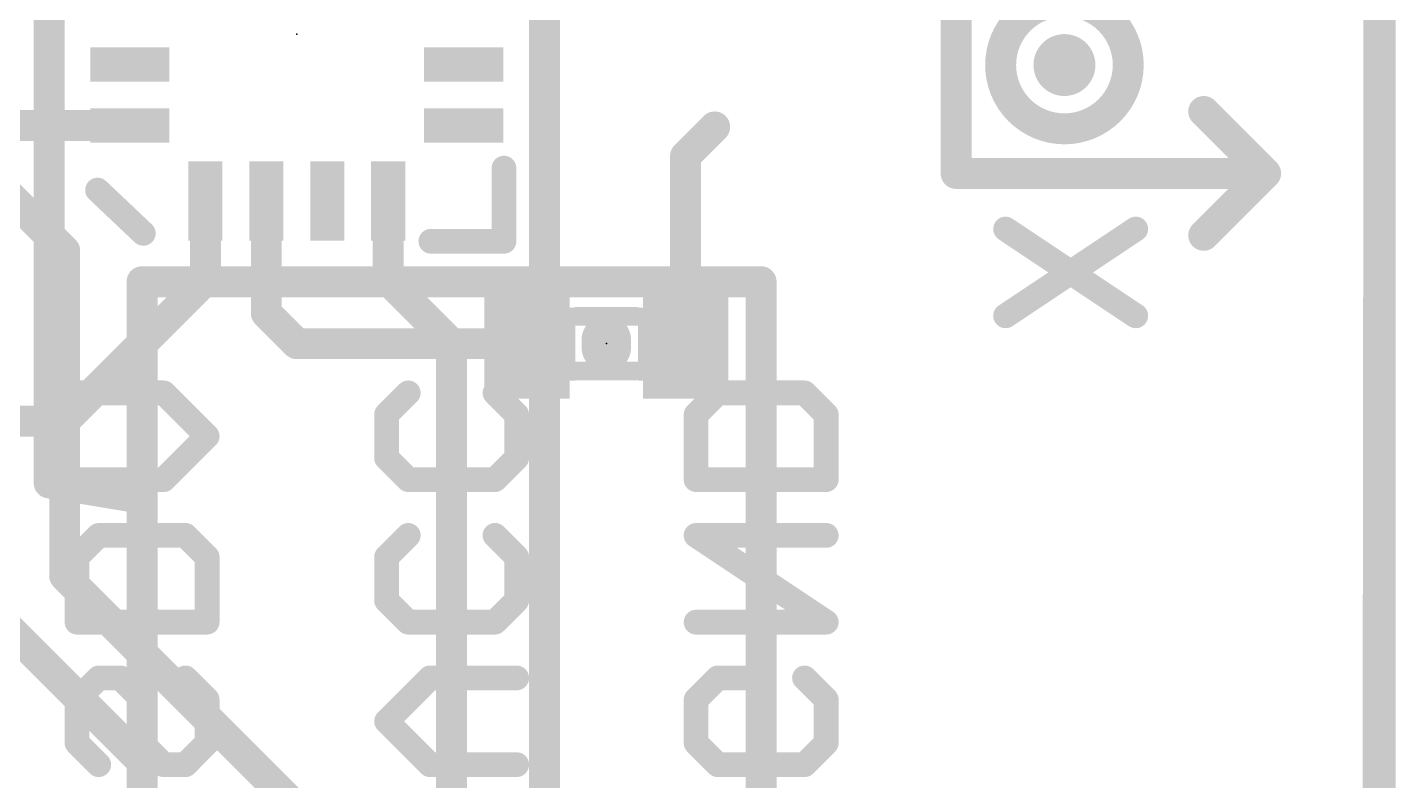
# Model space of a CAD drawing. Extents: x -0.1 to 17.9, y -8.9 to 17.9.
# Drawn here: x 6.68 to 17.91, y 2.76 to 8.95 of the extents above; entities that cross this region are included whole.
import ezdxf

# ---------------------------------------------------------------- set-up
doc = ezdxf.new("R2010")
doc.units = 0
for name, color, linetype in [('1', 12, 'CONTINUOUS'), ('16', 132, 'CONTINUOUS'), ('20', 53, 'CONTINUOUS'), ('21', 41, 'CONTINUOUS'), ('22', 40, 'CONTINUOUS'), ('23', 53, 'CONTINUOUS'), ('51', 53, 'CONTINUOUS')]:
    doc.layers.add(name, color=color, linetype=linetype)

# ---------------------------------------------------------------- blocks, each defined once
blk = doc.blocks.new('RECT')
blk.add_solid([(-0.5, -0.5), (0.5, -0.5), (-0.5, 0.5), (0.5, 0.5)])

msp = doc.modelspace()

# ---------------------------------------------------------------- linework, layer by layer
at = {"layer": '1', "const_width": 0.254}
for points in [[(17.78, 17.78), (17.78, 0)], [(5.18, 8.14), (7.52, 8.14)], [(12.08, 7.889), (12.319, 8.128)], [(12.08, 6.35), (12.08, 7.889)], [(8.14, 6.87), (8.14, 7.52)], [(8.64, 6.6), (8.64, 7.52)], [(9.64, 6.87), (9.64, 7.52)], [(6.985, 5.715), (8.14, 6.87)], [(10.16, 6.35), (9.64, 6.87)], [(8.89, 6.35), (8.64, 6.6)], [(10.16, 6.35), (8.89, 6.35)], [(10.16, 1.27), (10.16, 6.35)], [(10.16, 6.35), (10.78, 6.35)], [(3.81, 5.715), (6.985, 5.715)]]:
    msp.add_lwpolyline(points, dxfattribs=at)
at = {"layer": '1', "const_width": 0.127}
for points in [[(7.52, 8.0765, 1), (7.52, 8.2035)], [(12.3639, 8.0831, 1), (12.2741, 8.1729)], [(12.1435, 7.889, 1), (12.0165, 7.889)], [(12.0351, 7.9339, 1), (12.1249, 7.8441)], [(8.2035, 7.52, 1), (8.0765, 7.52)], [(8.7035, 7.52, 1), (8.5765, 7.52)], [(9.7035, 7.52, 1), (9.5765, 7.52)], [(8.1849, 6.8251, 1), (8.0951, 6.9149)], [(9.6849, 6.9149, 1), (9.5951, 6.8251)], [(8.0765, 6.87, 1), (8.2035, 6.87)], [(9.5765, 6.87, 1), (9.7035, 6.87)], [(8.6849, 6.6449, 1), (8.5951, 6.5551)], [(8.5765, 6.6, 1), (8.7035, 6.6)], [(8.89, 6.4135, 1), (8.89, 6.2865)], [(8.8451, 6.3051, 1), (8.9349, 6.3949)], [(10.2235, 6.35, 1), (10.0965, 6.35)], [(10.16, 6.4135, 1), (10.16, 6.2865)], [(10.1151, 6.3051, 1), (10.2049, 6.3949)], [(10.16, 6.2865, 1), (10.16, 6.4135)], [(10.78, 6.2865, 1), (10.78, 6.4135)], [(12.0165, 6.35, 1), (12.1435, 6.35)], [(6.985, 5.6515, 1), (6.985, 5.7785)], [(6.9401, 5.7599, 1), (7.0299, 5.6701)]]:
    msp.add_lwpolyline(points, format="xyb", dxfattribs=at)
at = {"layer": '16', "const_width": 0.254}
for points in [[(10.922, 17.78), (10.922, 0)], [(17.78, 0), (17.78, 17.78)], [(6.858, 10.922), (6.858, 5.207)], [(6.985, 7.112), (3.302, 10.795)], [(6.985, 4.445), (6.985, 7.112)], [(7.62, 6.858), (12.7, 6.858)], [(7.62, 0), (7.62, 6.858)], [(12.7, 6.858), (12.7, 0)], [(6.858, 5.207), (7.62, 5.08)], [(7.62, 5.08), (7.62, 0)], [(6.985, 4.445), (10.16, 1.27)], [(7.62, 2.921), (6.35, 4.191)], [(7.62, 1.27), (7.62, 2.921)]]:
    msp.add_lwpolyline(points, dxfattribs=at)
at = {"layer": '16', "const_width": 0.127}
for points in [[(7.0485, 7.112, 1), (6.9215, 7.112)], [(6.9401, 7.0671, 1), (7.0299, 7.1569)], [(7.62, 6.9215, 1), (7.62, 6.7945)], [(7.6835, 6.858, 1), (7.5565, 6.858)], [(12.7635, 6.858, 1), (12.6365, 6.858)], [(12.7, 6.7945, 1), (12.7, 6.9215)], [(6.8684, 5.2696, 1), (6.8476, 5.1444)], [(6.7945, 5.207, 1), (6.9215, 5.207)], [(7.6835, 5.08, 1), (7.5565, 5.08)], [(7.6096, 5.0174, 1), (7.6304, 5.1426)], [(7.0299, 4.4899, 1), (6.9401, 4.4001)], [(6.9215, 4.445, 1), (7.0485, 4.445)], [(7.6835, 2.921, 1), (7.5565, 2.921)], [(7.5751, 2.8761, 1), (7.6649, 2.9659)]]:
    msp.add_lwpolyline(points, format="xyb", dxfattribs=at)
at = {"layer": '20', "const_width": 0.254}
msp.add_lwpolyline([(17.76, 0), (17.78, 17.78)], dxfattribs=at)
at = {"layer": '21'}
for points, const_width in [([(14.3002, 7.747), (14.3002, 10.287)], 0.254), ([(16.8402, 7.747), (16.3322, 8.255)], 0.254), ([(10.59, 7.19), (10.59, 7.79)], 0.2032), ([(14.3002, 7.747), (16.8402, 7.747)], 0.254), ([(16.8402, 7.747), (16.3322, 7.239)], 0.254), ([(7.255, 7.61), (7.63, 7.255)], 0.2032), ([(15.7743, 6.5786), (14.7066, 7.2904)], 0.2032), ([(15.7743, 7.2904), (14.7066, 6.5786)], 0.2032), ([(10.59, 7.19), (9.99, 7.19)], 0.2032), ([(11.43, 6.3805), (11.43, 6.3195)], 0.4064)]:
    msp.add_lwpolyline(points, dxfattribs=dict(at, const_width=const_width))
for points, const_width in [([(15.1892, 8.1124, 1), (15.1892, 9.1596, 1), (15.1892, 8.1124)], 0.254), ([(15.1892, 8.509, 1), (15.1892, 8.763, 1), (15.1892, 8.509)], 0.254), ([(16.3771, 8.2999, 1), (16.2873, 8.2101)], 0.127), ([(10.6408, 7.79, 1), (10.5392, 7.79)], 0.1016), ([(14.3002, 7.8105, 1), (14.3002, 7.6835)], 0.127), ([(16.8851, 7.7021, 1), (16.7953, 7.7919)], 0.127), ([(16.8402, 7.6835, 1), (16.8402, 7.8105)], 0.127), ([(14.2367, 7.747, 1), (14.3637, 7.747)], 0.127), ([(16.7953, 7.7021, 1), (16.8851, 7.7919)], 0.127), ([(7.2899, 7.6469, 1), (7.2201, 7.5731)], 0.1016), ([(7.5951, 7.2181, 1), (7.6649, 7.2919)], 0.1016), ([(14.7348, 7.3327, 1), (14.6784, 7.2481)], 0.1016), ([(15.8025, 7.2481, 1), (15.7461, 7.3327)], 0.1016), ([(16.2873, 7.2839, 1), (16.3771, 7.1941)], 0.127), ([(9.99, 7.2408, 1), (9.99, 7.1392)], 0.1016), ([(10.5392, 7.19, 1), (10.6408, 7.19)], 0.1016), ([(10.59, 7.1392, 1), (10.59, 7.2408)], 0.1016), ([(14.6784, 6.6209, 1), (14.7348, 6.5363)], 0.1016), ([(15.7461, 6.5363, 1), (15.8025, 6.6209)], 0.1016), ([(11.5316, 6.3805, 1), (11.3284, 6.3805)], 0.2032), ([(11.3284, 6.3195, 1), (11.5316, 6.3195)], 0.2032)]:
    msp.add_lwpolyline(points, format="xyb", dxfattribs=dict(at, const_width=const_width))
at = {"layer": '22', "const_width": 0.2032}
for points in [[(7.7984, 5.9462), (7.0866, 5.9462)], [(7.6205, 5.2344), (7.6205, 5.9462)], [(8.1543, 5.5903), (7.7984, 5.9462)], [(9.6266, 5.7683), (9.8046, 5.9462)], [(10.5164, 5.9462), (10.6943, 5.7683)], [(12.1666, 5.7683), (12.3445, 5.9462)], [(12.3445, 5.9462), (13.0564, 5.9462)], [(13.0564, 5.9462), (13.2343, 5.7683)], [(9.6266, 5.4123), (9.6266, 5.7683)], [(10.6943, 5.7683), (10.6943, 5.4123)], [(12.1666, 5.2344), (12.1666, 5.7683)], [(13.2343, 5.7683), (13.2343, 5.2344)], [(7.7984, 5.2344), (8.1543, 5.5903)], [(9.8046, 5.2344), (9.6266, 5.4123)], [(10.6943, 5.4123), (10.5164, 5.2344)], [(7.0866, 5.2344), (7.7984, 5.2344)], [(10.5164, 5.2344), (9.8046, 5.2344)], [(13.2343, 5.2344), (12.1666, 5.2344)], [(7.0866, 4.5989), (7.2646, 4.7768)], [(7.2646, 4.7768), (7.9764, 4.7768)], [(7.9764, 4.7768), (8.1543, 4.5989)], [(9.6266, 4.5989), (9.8046, 4.7768)], [(10.5164, 4.7768), (10.6943, 4.5989)], [(13.2343, 4.065), (12.1666, 4.7768)], [(12.1666, 4.7768), (13.2343, 4.7768)], [(7.0866, 4.065), (7.0866, 4.5989)], [(8.1543, 4.5989), (8.1543, 4.065)], [(9.6266, 4.2429), (9.6266, 4.5989)], [(10.6943, 4.5989), (10.6943, 4.2429)], [(9.8046, 4.065), (9.6266, 4.2429)], [(10.6943, 4.2429), (10.5164, 4.065)], [(8.1543, 4.065), (7.0866, 4.065)], [(10.5164, 4.065), (9.8046, 4.065)], [(12.1666, 4.065), (13.2343, 4.065)], [(7.2646, 3.6074), (7.0866, 3.4295)], [(7.4425, 3.6074), (7.2646, 3.6074)], [(7.6205, 3.4295), (7.4425, 3.6074)], [(7.9764, 3.6074), (8.1543, 3.4295)], [(9.6266, 3.2515), (9.9825, 3.6074)], [(9.9825, 3.6074), (10.6943, 3.6074)], [(12.1666, 3.4295), (12.3445, 3.6074)], [(12.3445, 3.6074), (12.7005, 3.6074)], [(12.7005, 3.6074), (12.7005, 3.2515)], [(13.0564, 3.6074), (13.2343, 3.4295)], [(7.0866, 3.4295), (7.0866, 3.0736)], [(7.6205, 3.0736), (7.6205, 3.4295)], [(8.1543, 3.4295), (8.1543, 3.0736)], [(12.1666, 3.0736), (12.1666, 3.4295)], [(13.2343, 3.4295), (13.2343, 3.0736)], [(9.9825, 2.8956), (9.6266, 3.2515)], [(7.0866, 3.0736), (7.2646, 2.8956)], [(7.7984, 2.8956), (7.6205, 3.0736)], [(8.1543, 3.0736), (7.9764, 2.8956)], [(12.3445, 2.8956), (12.1666, 3.0736)], [(13.2343, 3.0736), (13.0564, 2.8956)], [(7.9764, 2.8956), (7.7984, 2.8956)], [(10.6943, 2.8956), (9.9825, 2.8956)], [(13.0564, 2.8956), (12.3445, 2.8956)]]:
    msp.add_lwpolyline(points, dxfattribs=at)
at = {"layer": '22', "const_width": 0.1016}
for points in [[(7.0866, 5.997, 1), (7.0866, 5.8954)], [(7.6713, 5.9462, 1), (7.5697, 5.9462)], [(7.8343, 5.9821, 1), (7.7625, 5.9103)], [(7.7984, 5.8954, 1), (7.7984, 5.997)], [(9.8405, 5.9103, 1), (9.7686, 5.9821)], [(10.5523, 5.9821, 1), (10.4804, 5.9103)], [(12.3445, 5.997, 1), (12.3445, 5.8954)], [(12.3805, 5.9103, 1), (12.3086, 5.9821)], [(13.0923, 5.9821, 1), (13.0204, 5.9103)], [(13.0564, 5.8954, 1), (13.0564, 5.997)], [(9.6774, 5.7683, 1), (9.5758, 5.7683)], [(9.5907, 5.8042, 1), (9.6625, 5.7323)], [(10.7451, 5.7683, 1), (10.6435, 5.7683)], [(10.6584, 5.7323, 1), (10.7302, 5.8042)], [(12.2174, 5.7683, 1), (12.1158, 5.7683)], [(12.1307, 5.8042, 1), (12.2025, 5.7323)], [(13.2851, 5.7683, 1), (13.1835, 5.7683)], [(13.1984, 5.7323, 1), (13.2702, 5.8042)], [(8.1902, 5.5544, 1), (8.1184, 5.6262)], [(8.1184, 5.5544, 1), (8.1902, 5.6262)], [(9.6625, 5.4483, 1), (9.5907, 5.3764)], [(10.7302, 5.3764, 1), (10.6584, 5.4483)], [(9.5758, 5.4123, 1), (9.6774, 5.4123)], [(10.6435, 5.4123, 1), (10.7451, 5.4123)], [(7.0866, 5.2852, 1), (7.0866, 5.1836)], [(7.5697, 5.2344, 1), (7.6713, 5.2344)], [(7.7625, 5.2703, 1), (7.8343, 5.1985)], [(7.7984, 5.1836, 1), (7.7984, 5.2852)], [(9.8046, 5.2852, 1), (9.8046, 5.1836)], [(9.7686, 5.1985, 1), (9.8405, 5.2703)], [(10.4804, 5.2703, 1), (10.5523, 5.1985)], [(10.5164, 5.1836, 1), (10.5164, 5.2852)], [(12.1666, 5.2852, 1), (12.1666, 5.1836)], [(12.1158, 5.2344, 1), (12.2174, 5.2344)], [(13.1835, 5.2344, 1), (13.2851, 5.2344)], [(13.2343, 5.1836, 1), (13.2343, 5.2852)], [(7.2646, 4.8276, 1), (7.2646, 4.726)], [(7.3005, 4.7409, 1), (7.2286, 4.8127)], [(8.0123, 4.8127, 1), (7.9404, 4.7409)], [(7.9764, 4.726, 1), (7.9764, 4.8276)], [(9.8405, 4.7409, 1), (9.7686, 4.8127)], [(10.5523, 4.8127, 1), (10.4804, 4.7409)], [(12.1948, 4.8191, 1), (12.1384, 4.7345)], [(12.1666, 4.8276, 1), (12.1666, 4.726)], [(13.2343, 4.726, 1), (13.2343, 4.8276)], [(7.1374, 4.5989, 1), (7.0358, 4.5989)], [(7.0507, 4.6348, 1), (7.1225, 4.5629)], [(8.2051, 4.5989, 1), (8.1035, 4.5989)], [(8.1184, 4.5629, 1), (8.1902, 4.6348)], [(9.6774, 4.5989, 1), (9.5758, 4.5989)], [(9.5907, 4.6348, 1), (9.6625, 4.5629)], [(10.7451, 4.5989, 1), (10.6435, 4.5989)], [(10.6584, 4.5629, 1), (10.7302, 4.6348)], [(9.6625, 4.2789, 1), (9.5907, 4.207)], [(9.5758, 4.2429, 1), (9.6774, 4.2429)], [(10.6435, 4.2429, 1), (10.7451, 4.2429)], [(10.7302, 4.207, 1), (10.6584, 4.2789)], [(7.0866, 4.1158, 1), (7.0866, 4.0142)], [(8.1543, 4.0142, 1), (8.1543, 4.1158)], [(9.8046, 4.1158, 1), (9.8046, 4.0142)], [(10.5164, 4.0142, 1), (10.5164, 4.1158)], [(12.1666, 4.1158, 1), (12.1666, 4.0142)], [(13.2061, 4.0227, 1), (13.2625, 4.1073)], [(13.2343, 4.0142, 1), (13.2343, 4.1158)], [(7.0358, 4.065, 1), (7.1374, 4.065)], [(8.1035, 4.065, 1), (8.2051, 4.065)], [(9.7686, 4.0291, 1), (9.8405, 4.1009)], [(10.4804, 4.1009, 1), (10.5523, 4.0291)], [(7.2646, 3.6582, 1), (7.2646, 3.5566)], [(7.3005, 3.5715, 1), (7.2286, 3.6433)], [(7.4784, 3.6433, 1), (7.4066, 3.5715)], [(7.4425, 3.5566, 1), (7.4425, 3.6582)], [(8.0123, 3.6433, 1), (7.9404, 3.5715)], [(9.9825, 3.6582, 1), (9.9825, 3.5566)], [(10.0184, 3.5715, 1), (9.9466, 3.6433)], [(10.6943, 3.5566, 1), (10.6943, 3.6582)], [(12.3445, 3.6582, 1), (12.3445, 3.5566)], [(12.3805, 3.5715, 1), (12.3086, 3.6433)], [(12.7513, 3.6074, 1), (12.6497, 3.6074)], [(12.7005, 3.5566, 1), (12.7005, 3.6582)], [(13.0923, 3.6433, 1), (13.0204, 3.5715)], [(7.1374, 3.4295, 1), (7.0358, 3.4295)], [(7.0507, 3.4654, 1), (7.1225, 3.3935)], [(7.6713, 3.4295, 1), (7.5697, 3.4295)], [(7.5845, 3.3935, 1), (7.6564, 3.4654)], [(8.2051, 3.4295, 1), (8.1035, 3.4295)], [(8.1184, 3.3935, 1), (8.1902, 3.4654)], [(12.2174, 3.4295, 1), (12.1158, 3.4295)], [(12.1307, 3.4654, 1), (12.2025, 3.3935)], [(13.2851, 3.4295, 1), (13.1835, 3.4295)], [(13.1984, 3.3935, 1), (13.2702, 3.4654)], [(9.6625, 3.2874, 1), (9.5907, 3.2156)], [(9.5907, 3.2874, 1), (9.6625, 3.2156)], [(12.6497, 3.2515, 1), (12.7513, 3.2515)], [(7.1225, 3.1095, 1), (7.0507, 3.0376)], [(7.6564, 3.1095, 1), (7.5845, 3.0376)], [(8.1902, 3.0376, 1), (8.1184, 3.1095)], [(12.2025, 3.1095, 1), (12.1307, 3.0376)], [(13.2702, 3.0376, 1), (13.1984, 3.1095)], [(7.0358, 3.0736, 1), (7.1374, 3.0736)], [(7.5697, 3.0736, 1), (7.6713, 3.0736)], [(8.1035, 3.0736, 1), (8.2051, 3.0736)], [(12.1158, 3.0736, 1), (12.2174, 3.0736)], [(13.1835, 3.0736, 1), (13.2851, 3.0736)], [(7.2286, 2.8597, 1), (7.3005, 2.9315)], [(7.7984, 2.9464, 1), (7.7984, 2.8448)], [(7.7625, 2.8597, 1), (7.8343, 2.9315)], [(7.9404, 2.9315, 1), (8.0123, 2.8597)], [(7.9764, 2.8448, 1), (7.9764, 2.9464)], [(9.9825, 2.9464, 1), (9.9825, 2.8448)], [(9.9466, 2.8597, 1), (10.0184, 2.9315)], [(10.6943, 2.8448, 1), (10.6943, 2.9464)], [(12.3445, 2.9464, 1), (12.3445, 2.8448)], [(12.3086, 2.8597, 1), (12.3805, 2.9315)], [(13.0204, 2.9315, 1), (13.0923, 2.8597)], [(13.0564, 2.8448, 1), (13.0564, 2.9464)]]:
    msp.add_lwpolyline(points, format="xyb", dxfattribs=at)
at = {"layer": '23'}
for p in [(8.89, 8.89), (11.43, 6.35)]:
    msp.add_point(p, dxfattribs=at)
at = {"layer": '51', "const_width": 0.1524}
for points in [[(11.185, 6.574), (11.675, 6.574)], [(11.675, 6.126), (11.185, 6.126)]]:
    msp.add_lwpolyline(points, dxfattribs=at)
at = {"layer": '51', "const_width": 0.0762}
for points in [[(11.185, 6.6121, 1), (11.185, 6.5359)], [(11.675, 6.5359, 1), (11.675, 6.6121)], [(11.185, 6.1641, 1), (11.185, 6.0879)], [(11.675, 6.0879, 1), (11.675, 6.1641)]]:
    msp.add_lwpolyline(points, format="xyb", dxfattribs=at)

# ---------------------------------------------------------------- block references
at = {"layer": '1', "xscale": 0.65, "yscale": 0.28}
for p, rotation in [((7.52, 8.64), 180), ((10.26, 8.64), 180), ((7.52, 8.14), 180), ((8.14, 7.52), 90), ((8.64, 7.52), 90), ((9.14, 7.52), 90), ((9.64, 7.52), 90)]:
    msp.add_blockref('RECT', p, dxfattribs=dict(at, rotation=rotation))
at = {"layer": '1'}
for p, xscale, yscale in [((10.26, 8.14), 0.65, 0.28), ((10.78, 6.35), 0.7, 0.9), ((12.08, 6.35), 0.7, 0.9)]:
    msp.add_blockref('RECT', p, dxfattribs=dict(at, xscale=xscale, yscale=yscale))
at = {"layer": '51', "xscale": 0.3, "yscale": 0.5999}
for p in [(11.026, 6.3452), (11.8388, 6.3452)]:
    msp.add_blockref('RECT', p, dxfattribs=at)

doc.saveas('drawing.dxf')
